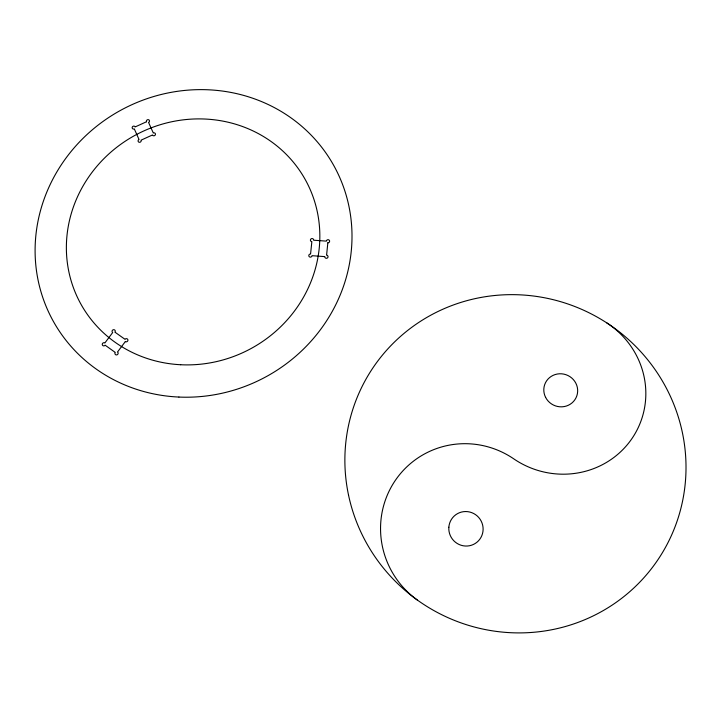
<?xml version="1.0" encoding="UTF-8"?>
<svg xmlns="http://www.w3.org/2000/svg" width="722" height="722" viewBox="0 0 722 722"><rect width="100%" height="100%" fill="white"/><g stroke="black" fill="none" stroke-linecap="round" stroke-linejoin="round"><path stroke-width="1.08" d="M606.805 322.905A85.151 82.281 23.5 0 1 631.921 438.615A85.151 82.281 23.5 0 1 513.766 458.858A86.83 85.304 54.7 0 0 395.412 480.265A86.83 85.304 54.7 0 0 417.217 599.946M327.842 242.791L326.588 255.191A1.615 1.552 -16.8 0 1 328.032 256.861A1.615 1.552 -16.8 0 1 326.272 258.296A1.615 1.552 -16.8 0 1 324.828 256.626L312.012 255.687A1.615 1.552 -18.7 0 1 310.243 257.122A1.615 1.552 -18.7 0 1 308.808 255.462A1.615 1.552 -18.7 0 1 310.568 254.027L311.859 241.644A1.615 1.543 -17.9 0 1 310.424 239.984A1.615 1.543 -17.9 0 1 312.175 238.558A1.615 1.543 -17.9 0 1 313.619 240.209L326.398 241.13A1.615 1.543 -16.2 0 1 328.158 239.704A1.615 1.543 -16.2 0 1 329.602 241.365A1.615 1.543 -16.2 0 1 327.842 242.791M125.339 341.551L117.505 352.02A1.643 1.552 -41.6 0 1 117.794 354.24A1.643 1.552 -41.6 0 1 115.547 354.646A1.643 1.552 -41.6 0 1 115.258 352.426L105.132 345.197A1.634 1.543 -41.3 0 1 102.885 345.603A1.634 1.543 -41.3 0 1 102.605 343.392A1.634 1.543 -41.3 0 1 104.852 342.986L112.677 332.553A1.634 1.543 -39.8 0 1 112.397 330.36A1.634 1.543 -39.8 0 1 114.636 329.954A1.634 1.543 -39.8 0 1 114.924 332.147L125.05 339.34A1.634 1.552 -40.1 0 1 127.298 338.934A1.634 1.552 -40.1 0 1 127.586 341.145A1.634 1.552 -40.1 0 1 125.339 341.551M146.539 121.747L135.14 126.928A1.561 1.444 -26.7 0 0 133.128 126.26A1.561 1.444 -26.7 0 0 132.288 128.227A1.561 1.444 -26.7 0 0 134.301 128.895L139.03 139.49A1.57 1.453 -27 0 0 138.2 141.467A1.57 1.453 -27 0 0 140.221 142.153A1.57 1.453 -27 0 0 141.052 140.167L152.477 134.969A1.57 1.453 -25.9 0 0 154.508 135.646A1.57 1.453 -25.9 0 0 155.338 133.669A1.57 1.453 -25.9 0 0 153.308 132.992L148.551 122.424A1.561 1.444 -25.7 0 0 149.382 120.457A1.561 1.444 -25.7 0 0 147.369 119.78A1.561 1.444 -25.7 0 0 146.539 121.747M180.671 364.736A128.299 121.368 -28.7 0 0 308.547 185.96A128.299 121.368 -28.7 0 0 90.097 174.995A128.299 121.368 -28.7 0 0 180.671 364.736M178.912 397.055A160.401 151.755 -28.7 0 0 337.499 172.693A160.401 151.755 -28.7 0 0 64.24 160.492A160.401 151.755 -28.7 0 0 178.912 397.055M545.615 397.389A17.03 16.453 23.4 0 0 574.902 399.717A17.03 16.453 23.4 0 0 561.68 373.815A17.03 16.453 23.4 0 0 545.615 397.389M448.849 527.24A17.364 17.057 54.6 0 0 473.424 544.46A17.364 17.057 54.6 0 0 475.608 514.687A17.364 17.057 54.6 0 0 448.849 527.24M348.546 495.175A171.782 167.901 34.1 0 0 629.394 591.995A171.782 167.901 34.1 0 0 568.394 304.152A171.782 167.901 34.1 0 0 348.546 495.175"/></g></svg>
